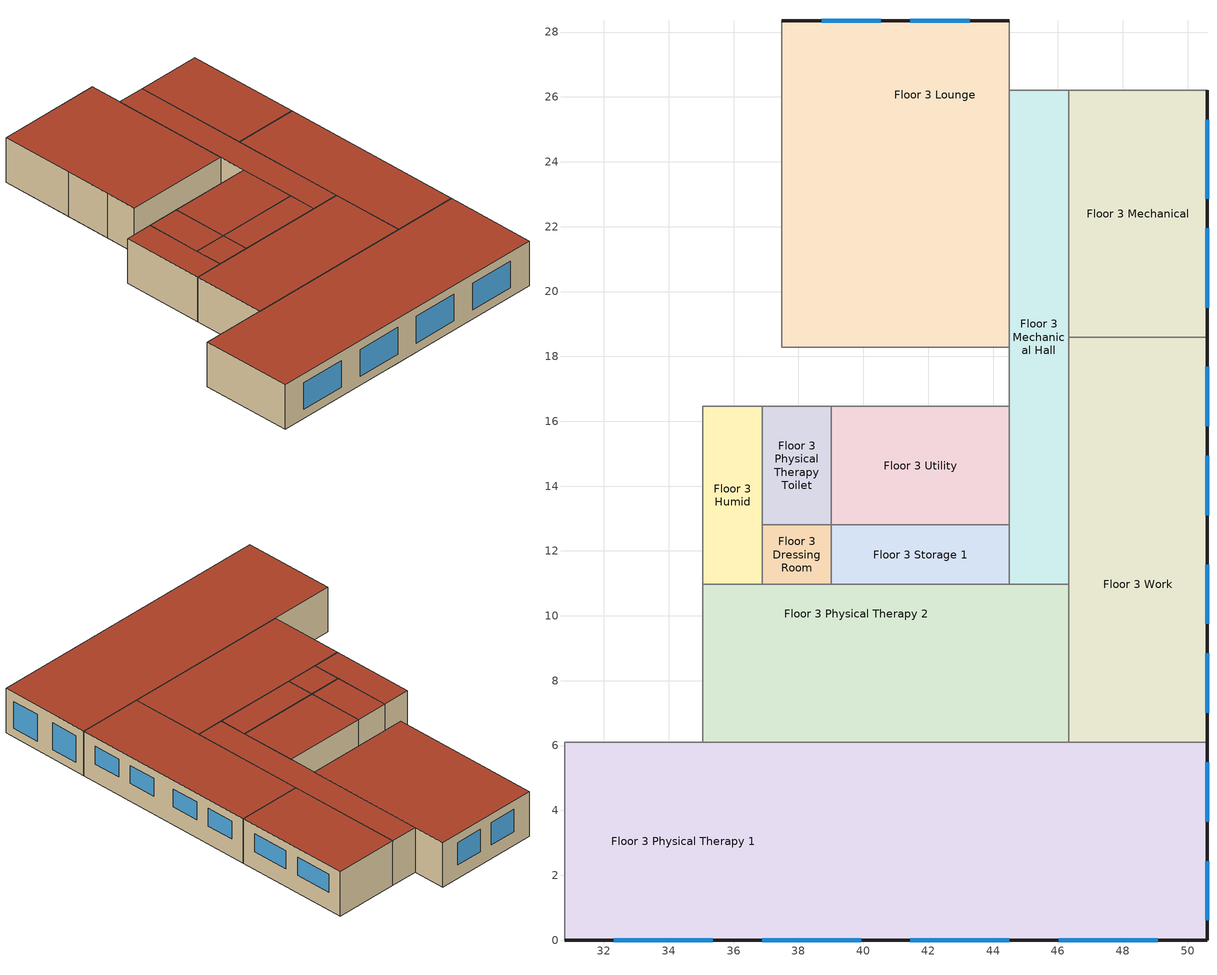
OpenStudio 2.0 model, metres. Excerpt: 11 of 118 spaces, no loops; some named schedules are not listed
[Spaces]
Floor 3 Work
 floor to Floor 2 Utility: 50.6,18.59 50.6,15.85 46.33,15.85 46.33,18.59 z6.1
 floor to Floor 2 Office: 50.6,15.85 50.6,6.1 46.33,6.1 46.33,15.85 z6.1
 wall outside: 50.6,6.1 50.6,18.59 z6.1:9.14
 wall to Floor 3 Physical Therapy 2: 46.33,10.97 46.33,6.1 z6.1:9.14
 wall to Floor 3 Mechanical: 50.6,18.59 46.33,18.59 z6.1:9.14
 wall to Floor 3 Physical Therapy 1: 46.33,6.1 50.6,6.1 z6.1:9.14
 wall to Floor 3 Mechanical Hall: 46.33,18.59 46.33,10.97 z6.1:9.14
 window: 50.6,13.11 50.6,14.94 / 50.6,15.85 50.6,17.68 / 50.6,7.01 50.6,8.84 / 50.6,9.75 50.6,11.58 z7.32:8.53
 roof outside: 50.6,6.1 50.6,18.59 46.33,18.59 46.33,6.1 z9.14
Floor 3 Dressing Room
 floor to Floor 2 X-Ray: 39.01,12.8 39.01,10.97 36.88,10.97 36.88,12.8 z6.1
 wall to Floor 3 Storage 1: 39.01,10.97 39.01,12.8 z6.1:9.14
 wall to Floor 3 Physical Therapy 2: 36.88,10.97 39.01,10.97 z6.1:9.14
 wall to Floor 3 Physical Therapy Toilet: 39.01,12.8 36.88,12.8 z6.1:9.14
 wall to Floor 3 Humid: 36.88,12.8 36.88,10.97 z6.1:9.14
 roof outside: 39.01,10.97 39.01,12.8 36.88,12.8 36.88,10.97 z9.14
Floor 3 Physical Therapy Toilet
 floor to Floor 2 X-Ray: 39.01,16.46 39.01,12.8 36.88,12.8 36.88,16.46 z6.1
 wall to Floor 3 Office Hall: 39.01,16.46 36.88,16.46 z6.1:9.14
 wall to Floor 3 Utility: 39.01,12.8 39.01,16.46 z6.1:9.14
 wall to Floor 3 Humid: 36.88,16.46 36.88,12.8 z6.1:9.14
 roof outside: 39.01,12.8 39.01,16.46 36.88,16.46 36.88,12.8 z9.14
Floor 3 Lounge
 floor to Floor 2 Storage 2: 44.5,23.77 44.5,21.34 39.93,21.34 39.93,23.77 z6.1
 floor to Floor 2 Exam 6: 44.5,28.35 44.5,23.77 39.93,23.77 39.93,28.35 z6.1
 floor to Floor 2 Exam Hall 4: 39.93,28.35 39.93,18.29 38.1,18.29 38.1,28.35 z6.1
 floor to Floor 2 Exam 7: 38.1,28.35 38.1,18.29 37.49,18.29 37.49,28.35 z6.1
 floor to Floor 2 Nurse Station 1: 44.5,21.34 44.5,18.29 39.93,18.29 39.93,21.34 z6.1
 wall outside: 44.5,28.35 37.49,28.35 z6.1:9.14
 wall to Floor 3 Lounge Toilet: 37.49,28.35 37.49,23.47 z6.1:9.14
 wall to NE Stair: 44.5,26.21 44.5,28.35 z6.1:9.14
 wall to Floor 3 Office Hall: 37.49,18.29 44.5,18.29 z6.1:9.14
 wall to Floor 3 Locker: 37.49,23.47 37.49,20.42 z6.1:9.14
 wall to Floor 3 Storage 2: 37.49,20.42 37.49,18.29 z6.1:9.14
 wall to Floor 3 Mechanical Hall: 44.5,18.29 44.5,26.21 z6.1:9.14
 window: 40.54,28.35 38.71,28.35 / 43.28,28.35 41.45,28.35 z7.01:8.53
 roof outside: 44.5,18.29 44.5,28.35 37.49,28.35 37.49,18.29 z9.14
Floor 3 Physical Therapy 2
 floor to Floor 2 Exam Hall 3: 39.93,9.14 39.93,6.1 38.1,6.1 38.1,9.14 z6.1
 floor to Floor 2 Lounge: 44.5,9.14 44.5,6.1 42.06,6.1 42.06,9.14 z6.1
 floor to Floor 2 Dictation: 42.06,9.14 42.06,6.1 39.93,6.1 39.93,9.14 z6.1
 floor to Floor 2 Exam 3: 38.1,9.14 38.1,6.1 35.05,6.1 35.05,9.14 z6.1
 floor to Floor 2 Office Hall: 46.33,10.97 46.33,6.1 44.5,6.1 44.5,10.97 z6.1
 floor to Floor 2 Reception Hall: 44.5,10.97 44.5,9.14 35.05,9.14 35.05,10.97 z6.1
 wall to Floor 3 Physical Therapy 1: 35.05,6.1 46.33,6.1 z6.1:9.14
 wall to Floor 3 Mechanical Hall: 46.33,10.97 44.5,10.97 z6.1:9.14
 wall to Floor 3 Treatment: 35.05,10.97 35.05,6.1 z6.1:9.14
 wall to Floor 3 Storage 1: 44.5,10.97 39.01,10.97 z6.1:9.14
 wall to Floor 3 Humid: 36.88,10.97 35.05,10.97 z6.1:9.14
 roof outside: 46.33,6.1 46.33,10.97 35.05,10.97 35.05,6.1 z9.14
Floor 3 Storage 1
 floor to Floor 2 Scheduling 1: 44.5,12.8 44.5,10.97 39.01,10.97 39.01,12.8 z6.1
 wall to Floor 3 Mechanical Hall: 44.5,10.97 44.5,12.8 z6.1:9.14
 wall to Floor 3 Utility: 44.5,12.8 39.01,12.8 z6.1:9.14
 roof outside: 44.5,10.97 44.5,12.8 39.01,12.8 39.01,10.97 z9.14
Floor 3 Utility
 floor to Floor 2 Scheduling 1: 44.5,16.46 44.5,12.8 39.01,12.8 39.01,16.46 z6.1
 wall to Floor 3 Mechanical Hall: 44.5,12.8 44.5,16.46 z6.1:9.14
 wall to Floor 3 Office Hall: 44.5,16.46 39.01,16.46 z6.1:9.14
 roof outside: 44.5,12.8 44.5,16.46 39.01,16.46 39.01,12.8 z9.14
Floor 3 Physical Therapy 1
 floor to Floor 2 Office Hall: 46.33,6.1 46.33,3.66 44.5,3.66 44.5,6.1 z6.1
 floor to Floor 2 Conference: 50.6,3.66 50.6,0 42.06,0 42.06,3.66 z6.1
 floor to Floor 2 Conference Toilet: 44.5,6.1 44.5,3.66 42.06,3.66 42.06,6.1 z6.1
 floor to Floor 2 Exam Hall 3: 39.93,6.1 39.93,0 38.1,0 38.1,6.1 z6.1
 floor to Floor 2 Exam 3: 38.1,6.1 38.1,0 30.78,0 30.78,6.1 z6.1
 floor to Floor 2 Storage 1: 42.06,6.1 42.06,3.66 39.93,3.66 39.93,6.1 z6.1
 floor to Floor 2 Exam 4: 42.06,3.66 42.06,0 39.93,0 39.93,3.66 z6.1
 floor to Floor 2 Office: 50.6,6.1 50.6,3.66 46.33,3.66 46.33,6.1 z6.1
 wall outside: 30.78,0 50.6,0 50.6,6.1 z6.1:9.14
 wall to Floor 3 Undeveloped 1: 30.78,6.1 30.78,0 z6.1:9.14
 wall to Floor 3 Treatment: 35.05,6.1 30.78,6.1 z6.1:9.14
 window: 32.31,0 35.36,0 / 36.88,0 39.93,0 / 46.02,0 49.07,0 / 41.45,0 44.5,0 / 50.6,3.66 50.6,5.49 / 50.6,0.61 50.6,2.44 z6.71:8.53
 roof outside: 50.6,0 50.6,6.1 30.78,6.1 30.78,0 z9.14
Floor 3 Humid
 floor to Floor 2 X-Ray: 36.88,16.46 36.88,10.97 35.05,10.97 35.05,16.46 z6.1
 wall to Floor 3 Office Hall: 36.88,16.46 35.05,16.46 z6.1:9.14
 wall to Floor 3 Treatment: 35.05,16.46 35.05,10.97 z6.1:9.14
 roof outside: 36.88,10.97 36.88,16.46 35.05,16.46 35.05,10.97 z9.14
Floor 3 Mechanical Hall
 floor to Floor 2 Office Hall: 46.33,26.21 46.33,10.97 44.5,10.97 44.5,26.21 z6.1
 wall to NE Stair: 46.33,26.21 44.5,26.21 z6.1:9.14
 wall to Floor 3 Mechanical: 46.33,18.59 46.33,26.21 z6.1:9.14
 wall to Floor 3 Office Hall: 44.5,18.29 44.5,16.46 z6.1:9.14
 roof outside: 46.33,10.97 46.33,26.21 44.5,26.21 44.5,10.97 z9.14
Floor 3 Mechanical
 floor to Floor 2 Exam 5: 50.6,26.21 50.6,18.59 46.33,18.59 46.33,26.21 z6.1
 wall outside: 50.6,18.59 50.6,26.21 z6.1:9.14
 wall to NE Stair: 50.6,26.21 46.33,26.21 z6.1:9.14
 window: 50.6,22.86 50.6,25.3 / 50.6,19.51 50.6,21.95 z7.32:8.53
 roof outside: 50.6,18.59 50.6,26.21 46.33,26.21 46.33,18.59 z9.14
[Site]
Duluth International Arpt: Latitude {deg}=46.83; Longitude {deg}=-92.22; Time Zone {hr}=-6; Elevation {m}=433; Terrain=City
[Building]
90.1-2010-Outpatient-ASHRAE 169-2006-7A created: 2017-01-30 12:54:55 -0700: North Axis {deg}=0; Default Construction Set=90.1-2010 - Outpatient - ASHRAE 169-2006-7A; Standards Building Type=Outpatient
[Site:GroundTemperature:BuildingSurface]
19.527, 19.502, 19.536, 19.598, 20.002, 21.64, 22.225, 22.375, 21.449, 20.121, 19.802, 19.633
[Site:WaterMainsTemperature]
Calculation Method=Correlation; Annual Average Outdoor Air Temperature {C}=3.95; Maximum Difference In Monthly Average Outdoor Air Temperatures {deltaC}=30.8
[SizingPeriod:DesignDay] Barometric Pressure {Pa}=96230; Sky Clearness=0; Rain Indicator=0; Snow Indicator=0; Day of Month=21; Daylight Saving Time Indicator=0; Humidity Indicating Type=Wetbulb; Dry-Bulb Temperature Range Modifier Type=DefaultMultipliers
Name | Maximum Dry-Bulb Temperature {C} | Daily Dry-Bulb Temperature Range {deltaC} | Humidity Indicating Conditions at Maximum Dry-Bulb | Wind Speed {m/s} | Wind Direction {deg} | Month | Day Type | Solar Model Indicator | ASHRAE Taub | ASHRAE Taud
Duluth International Arpt Ann Htg 99.6% Condns DB | -28.6 | 0 | -28.6 | 4.6 | 310 | 1 | WinterDesignDay | ASHRAEClearSky
Duluth International Arpt Ann Clg .4% Condns DB=>MWB | 29.2 | 10.9 | 21 | 5.2 | 220 | 7 | SummerDesignDay | ASHRAETau | 0.398 | 2.218
[ClimateZones]
Climate Zone Institution Name 1=ASHRAE; Climate Zone Document Name 1=ANSI/ASHRAE Standard 169; Climate Zone Document Year 1=2006; Climate Zone Value 1=7A; Climate Zone Institution Name 2=CEC; Climate Zone Document Name 2=California Climate Zone Descriptions; Climate Zone Document Year 2=1995
[Material:NoMass] Thermal Absorptance=0.9; Solar Absorptance=0.7
Name | Roughness | Thermal Resistance {m2-K/W} | Visible Absorptance
CP02 CARPET PAD | VeryRough | 0.21648 | 0.8
Typical Insulation R-13.06 | Smooth | 2.2993 | 0.7
Typical Carpet Pad | Smooth | 0.21648 | 0.8
Typical Insulation R-13.45 | Smooth | 2.368 | 0.7
Typical Insulation R-19.72 | Smooth | 3.4722 | 0.7
Typical Insulation R-1.15 | Smooth | 0.202509 | 0.7
Typical Insulation R-1.15 1 | Smooth | 0.202527 | 0.7
[Material]
Name | Roughness | Thickness {m} | Conductivity {W/m-K} | Density {kg/m3} | Specific Heat {J/kg-K} | Thermal Absorptance | Solar Absorptance | Visible Absorptance
100mm Normalweight concrete floor | MediumSmooth | 0.1016 | 2.31 | 2322 | 832
G01 13mm gypsum board | Smooth | 0.0127 | 0.16 | 800 | 1090 | 0.9 | 0.7 | 0.5
4 in. Normalweight Concrete Floor | MediumRough | 0.1016 | 2.31 | 2322 | 832 | 0.9 | 0.7 | 0.7
25mm Stucco | Smooth | 0.0254 | 0.72 | 1856 | 840 | 0.9 | 0.7 | 0.7
5/8 in. Gypsum Board | MediumSmooth | 0.0159 | 0.16 | 800 | 1090 | 0.9 | 0.7 | 0.7
Roof Membrane | VeryRough | 0.0095 | 0.16 | 1121.29 | 1460 | 0.9 | 0.77 | 0.7
Metal Roof Surface; F08 Metal surface | Smooth | 0.0008 | 45.28 | 7824 | 500 | 0.9 | 0.7 | 0.7
6 in. Normalweight Concrete Floor | MediumRough | 0.1524 | 2.31 | 2322 | 832 | 0.9 | 0.7 | 0.7
8 in. Concrete Block Basement Wall | MediumRough | 0.2032 | 1.326 | 1842 | 912 | 0.9 | 0.7 | 0.7
G05 25mm wood | MediumSmooth | 0.0254 | 0.15 | 608 | 1630 | 0.9 | 0.5 | 0.5
Std Wood 6inch | MediumSmooth | 0.15 | 0.12 | 540 | 1210 | 0.9 | 0.7 | 0.7
[Construction]
Typical Insulated Exterior Mass Floor R-15.63: Typical Insulation R-13.06, 4 in. Normalweight Concrete Floor, Typical Carpet Pad
Typical Insulated Steel Framed Exterior Wall R-15.63: 25mm Stucco, 5/8 in. Gypsum Board, Typical Insulation R-13.45, 5/8 in. Gypsum Board
Typical IEAD Roof R-20.83: Roof Membrane, Typical Insulation R-19.72, Metal Roof Surface
Typical Interior Floor: 100mm Normalweight concrete floor, CP02 CARPET PAD
Typical Interior Wall: G01 13mm gypsum board, G01 13mm gypsum board
Typical Interior Ceiling: CP02 CARPET PAD, 100mm Normalweight concrete floor
Typical Insulated Carpeted 6in Slab Floor: 6 in. Normalweight Concrete Floor, Typical Carpet Pad
Typical Insulated Basement Mass Wall: 8 in. Concrete Block Basement Wall
U 0.42 SHGC 0.45 Dbl Ref-D Clr 6mm/13mm Arg: REF D CLEAR 6MM, ARGON 13MM, CLEAR 6MM
Typical Insulated Metal Door R-2.0: F08 Metal surface, Typical Insulation R-1.15
Typical Overhead Door R-2.0: Typical Insulation R-1.15 1
U 1.17 SHGC 0.68 Simple Glazing Skylight: U 1.17 SHGC 0.68 Simple Glazing
Typical Interior Window: Clear 3mm
Typical Interior Door; Typical Interior Partition: G05 25mm wood
InteriorFurnishings: Std Wood 6inch
[DefaultConstructionSet]
90.1-2010 - Outpatient - ASHRAE 169-2006-7A: Default Exterior Surface Constructions=Default Surface Constructions 1; Default Interior Surface Constructions=Default Surface Constructions 2; Default Ground Contact Surface Constructions=Default Surface Constructions 3; Default Exterior SubSurface Constructions=Default Sub Surface Constructions 1; Default Interior SubSurface Constructions=Default Sub Surface Constructions 2; Interior Partition Construction=Typical Interior Partition
[DefaultSurfaceConstructions]
Name | Floor Construction | Wall Construction | Roof Ceiling Construction
Default Surface Constructions 1 | Typical Insulated Exterior Mass Floor R-15.63 | Typical Insulated Steel Framed Exterior Wall R-15.63 | Typical IEAD Roof R-20.83
Default Surface Constructions 2 | Typical Interior Floor | Typical Interior Wall | Typical Interior Ceiling
Default Surface Constructions 3 | Typical Insulated Carpeted 6in Slab Floor | Typical Insulated Basement Mass Wall
[DefaultSubSurfaceConstructions]
Name | Fixed Window Construction | Operable Window Construction | Door Construction | Overhead Door Construction | Skylight Construction | Tubular Daylight Dome Construction | Tubular Daylight Diffuser Construction
Default Sub Surface Constructions 1 | U 0.42 SHGC 0.45 Dbl Ref-D Clr 6mm/13mm Arg | U 0.42 SHGC 0.45 Dbl Ref-D Clr 6mm/13mm Arg | Typical Insulated Metal Door R-2.0 | Typical Overhead Door R-2.0 | U 1.17 SHGC 0.68 Simple Glazing Skylight | Typical Interior Window | Typical Interior Window
Default Sub Surface Constructions 2 | Typical Interior Window | Typical Interior Window | Typical Interior Door
[WindowMaterial:Glazing] Optical Data Type=SpectralAverage; Infrared Transmittance at Normal Incidence=0; Front Side Infrared Hemispherical Emissivity=0.84; Conductivity {W/m-K}=0.9; Dirt Correction Factor for Solar and Visible Transmittance=1; Solar Diffusing=No
Name | Thickness {m} | Solar Transmittance at Normal Incidence | Front Side Solar Reflectance at Normal Incidence | Back Side Solar Reflectance at Normal Incidence | Visible Transmittance at Normal Incidence | Front Side Visible Reflectance at Normal Incidence | Back Side Visible Reflectance at Normal Incidence | Back Side Infrared Hemispherical Emissivity
REF D CLEAR 6MM | 0.006 | 0.429 | 0.308 | 0.379 | 0.334 | 0.453 | 0.505 | 0.82
CLEAR 6MM | 0.006 | 0.775 | 0.071 | 0.071 | 0.881 | 0.08 | 0.08 | 0.84
Clear 3mm | 0.003 | 0.837 | 0.075 | 0.075 | 0.898 | 0.081 | 0.081 | 0.84
[WindowMaterial:Gas]
ARGON 13MM: Gas Type=Argon; Thickness {m}=0.0127
[WindowMaterial:SimpleGlazingSystem]
U 1.17 SHGC 0.68 Simple Glazing: U-Factor {W/m2-K}=6.64357; Solar Heat Gain Coefficient=0.68; Visible Transmittance=0.55
[Space] Building Story=Building Story 3; Part of Total Floor Area=Yes
Name | Space Type | Thermal Zone
Floor 3 Work | Outpatient Office | Floor 3 Work ZN
Floor 3 Dressing Room | Outpatient DressingRoom | Floor 3 Dressing Room ZN
Floor 3 Physical Therapy Toilet | Outpatient Toilet | Floor 3 Physical Therapy Toilet ZN
Floor 3 Lounge | Outpatient Lounge | Floor 3 Lounge ZN
Floor 3 Physical Therapy 2 | Outpatient PhysicalTherapy | Floor 3 Physical Therapy 2 ZN
Floor 3 Mechanical | Outpatient Elec/MechRoom | Floor 3 Mechanical ZN
Floor 3 Storage 1 | Outpatient Janitor | Floor 3 Storage 1 ZN
Floor 3 Utility | Outpatient Janitor | Floor 3 Utility ZN
Floor 3 Physical Therapy 1 | Outpatient PhysicalTherapy | Floor 3 Physical Therapy 1 ZN
Floor 3 Humid | Outpatient Office | Floor 3 Humid ZN
Floor 3 Mechanical Hall | Outpatient Hall | Floor 3 Mechanical Hall ZN
[SpaceType] Standards Building Type=Outpatient
Name | Default Schedule Set | Design Specification Outdoor Air Object | Standards Space Type
Outpatient DressingRoom | Outpatient DressingRoom Schedule Set | Outpatient DressingRoom Ventilation | DressingRoom
Outpatient Elec/MechRoom | Outpatient Elec/MechRoom Schedule Set | Outpatient Elec/MechRoom Ventilation | Elec/MechRoom
Outpatient Hall | Outpatient Hall Schedule Set | Outpatient Hall Ventilation | Hall
Outpatient Janitor | Outpatient Janitor Schedule Set | Outpatient Janitor Ventilation | Janitor
Outpatient Lounge | Outpatient Lounge Schedule Set | Outpatient Lounge Ventilation | Lounge
Outpatient Office | Outpatient Office Schedule Set | Outpatient Office Ventilation | Office
Outpatient PhysicalTherapy | Outpatient PhysicalTherapy Schedule Set | Outpatient PhysicalTherapy Ventilation | PhysicalTherapy
Outpatient Toilet | Outpatient Toilet Schedule Set | Outpatient Toilet Ventilation | Toilet
[People:Definition] Number of People Calculation Method=People/Area; Fraction Radiant=0.3
Name | People per Space Floor Area {person/m2}
Outpatient DressingRoom People Definition; Outpatient Office People Definition | 0.0538196
Outpatient Lounge People Definition | 0.161566
Outpatient PhysicalTherapy People Definition | 0.215493
[People] Work Efficiency Schedule=Work Efficiency Schedule; Clothing Insulation Schedule=Clothing Schedule; Air Velocity Schedule=Air Velocity Schedule
Name | People Definition | Space or SpaceType
Outpatient DressingRoom People | Outpatient DressingRoom People Definition | Outpatient DressingRoom
Outpatient Lounge People | Outpatient Lounge People Definition | Outpatient Lounge
Outpatient Office People | Outpatient Office People Definition | Outpatient Office
Outpatient PhysicalTherapy People | Outpatient PhysicalTherapy People Definition | Outpatient PhysicalTherapy
[Lights:Definition] Design Level Calculation Method=Watts/Area; Fraction Radiant=0.7; Fraction Visible=0.2
Name | Watts per Space Floor Area {W/m2}
Outpatient DressingRoom Lights Definition; Outpatient Office Lights Definition | 11.9479
Outpatient Elec/MechRoom Lights Definition | 17.8681
Outpatient Lounge Lights Definition | 11.5174
Outpatient PhysicalTherapy Lights Definition | 9.79516
[Lights]
Name | Lights Definition | Space or SpaceType
Outpatient DressingRoom Lights | Outpatient DressingRoom Lights Definition | Outpatient DressingRoom
Outpatient Elec/MechRoom Lights | Outpatient Elec/MechRoom Lights Definition | Outpatient Elec/MechRoom
Outpatient Hall Lights | Outpatient Hall Lights Definition | Outpatient Hall
Outpatient Janitor Lights | Outpatient Janitor Lights Definition | Outpatient Janitor
Outpatient Lounge Lights | Outpatient Lounge Lights Definition | Outpatient Lounge
Outpatient Office Lights | Outpatient Office Lights Definition | Outpatient Office
Outpatient PhysicalTherapy Lights | Outpatient PhysicalTherapy Lights Definition | Outpatient PhysicalTherapy
Outpatient Toilet Lights | Outpatient Toilet Lights Definition | Outpatient Toilet
[ElectricEquipment:Definition] Design Level Calculation Method=Watts/Area; Fraction Radiant=0.5
Name | Watts per Space Floor Area {W/m2}
Outpatient DressingRoom Elec Equip Definition | 11.8403
Outpatient Elec/MechRoom Elec Equip Definition | 53.8196
Outpatient Lounge Elec Equip Definition | 32.2917
Outpatient PhysicalTherapy Elec Equip Definition | 16.1459
[ElectricEquipment]
Name | Electric Equipment Definition | Space or SpaceType
Outpatient DressingRoom Elec Equip | Outpatient DressingRoom Elec Equip Definition | Outpatient DressingRoom
Outpatient Elec/MechRoom Elec Equip | Outpatient Elec/MechRoom Elec Equip Definition | Outpatient Elec/MechRoom
Outpatient Hall Elec Equip | Outpatient Hall Elec Equip Definition | Outpatient Hall
Outpatient Janitor Elec Equip | Outpatient Janitor Elec Equip Definition | Outpatient Janitor
Outpatient Lounge Elec Equip | Outpatient Lounge Elec Equip Definition | Outpatient Lounge
Outpatient Office Elec Equip | Outpatient Office Elec Equip Definition | Outpatient Office
Outpatient PhysicalTherapy Elec Equip | Outpatient PhysicalTherapy Elec Equip Definition | Outpatient PhysicalTherapy
Outpatient Toilet Elec Equip | Outpatient Toilet Elec Equip Definition | Outpatient Toilet
[DesignSpecification:OutdoorAir]
Name | Outdoor Air Method | Outdoor Air Flow per Person {m3/s-person} | Outdoor Air Flow per Floor Area {m3/s-m2} | Outdoor Air Flow Air Changes per Hour {1/hr}
Outpatient DressingRoom Ventilation; Outpatient Lounge Ventilation; Outpatient Office Ventilation | Sum | 0.00235974 | 0.0003048
Outpatient Elec/MechRoom Ventilation; Outpatient Toilet Ventilation |  | 0 | 0 | 0
Outpatient Hall Ventilation | Sum |  | 0.0003048
Outpatient Janitor Ventilation | Sum |  | 0.0006096
Outpatient PhysicalTherapy Ventilation | Sum | 0.00707921
[DefaultScheduleSet] Number of People Schedule=OutPatientHealthCare BLDG_OCC_SCH; People Activity Level Schedule=OutPatientHealthCare ACTIVITY_SCH; Electric Equipment Schedule=OutPatientHealthCare BLDG_EQUIP_SCH_BASE; Infiltration Schedule=OutPatientHealthCare INFIL_SCH
Name | Lighting Schedule
Outpatient DressingRoom Schedule Set; Outpatient Lounge Schedule Set; Outpatient Toilet Schedule Set | OutPatientHealthCare BLDG_LIGHT_SCH
Outpatient Elec/MechRoom Schedule Set | OutPatientHealthCare BLDG_LIGHT_STORAGE_SCH
Outpatient Hall Schedule Set | OutPatientHealthCare BLDG_LIGHT_CORRIDOR_SCH
Outpatient Janitor Schedule Set | OutPatientHealthCare BLDG_LIGHT_STORAGE_SCH_20102013
Outpatient Office Schedule Set | OutPatientHealthCare BLDG_LIGHT_OFFICE_SCH_20102013
Outpatient PhysicalTherapy Schedule Set | OutPatientHealthCare BLDG_LIGHT_EXAM_SCH
[ThermostatSetpoint:DualSetpoint] Heating Setpoint Temperature Schedule=OutPatientHealthCare HTGSETP_SCH_YES_OPTIMUM; Cooling Setpoint Temperature Schedule=OutPatientHealthCare CLGSETP_SCH_NO_SETBACK
Outpatient PhysicalTherapy Thermostat 1; Outpatient PhysicalTherapy Thermostat 2; Outpatient Hall Thermostat 9; Outpatient Lounge Thermostat 2; Outpatient Office Thermostat 5; Outpatient Janitor Thermostat 7; Outpatient Toilet Thermostat 7; Outpatient Office Thermostat 7; Outpatient Janitor Thermostat 14; Outpatient Elec/MechRoom Thermostat 2; Outpatient DressingRoom Thermostat 2
[SpaceInfiltration:DesignFlowRate] Schedule=OutPatientHealthCare INFIL_SCH; Design Flow Rate Calculation Method=Flow/ExteriorArea; Constant Term Coefficient=0; Temperature Term Coefficient=0; Velocity Term Coefficient=0.224; Velocity Squared Term Coefficient=0
Name | Space or SpaceType | Flow per Exterior Surface Area {m3/s-m2}
Floor 3 Lounge Infiltration | Floor 3 Lounge | 0.000132459
Floor 3 Mechanical Infiltration | Floor 3 Mechanical | 0.000237322
Floor 3 Physical Therapy 1 Infiltration | Floor 3 Physical Therapy 1 | 0.00022518
Floor 3 Work Infiltration | Floor 3 Work | 0.000237322
[InternalMass:Definition]
Internal Mass Definition 1: Construction=InteriorFurnishings; Design Level Calculation Method=SurfaceArea/Area; Surface Area per Space Floor Area=2
[InternalMass] Internal Mass Definition=Internal Mass Definition 1
Name | Space or SpaceType
Floor 3 Dressing Room Mass | Floor 3 Dressing Room
Floor 3 Humid Mass | Floor 3 Humid
Floor 3 Lounge Mass | Floor 3 Lounge
Floor 3 Mechanical Mass | Floor 3 Mechanical
Floor 3 Mechanical Hall Mass | Floor 3 Mechanical Hall
Floor 3 Physical Therapy 1 Mass | Floor 3 Physical Therapy 1
Floor 3 Physical Therapy 2 Mass | Floor 3 Physical Therapy 2
Floor 3 Physical Therapy Toilet Mass; Floor 3 Physical Therapy Toilet Mass 1 | Floor 3 Physical Therapy Toilet
Floor 3 Storage 1 Mass | Floor 3 Storage 1
Floor 3 Utility Mass | Floor 3 Utility
Floor 3 Work Mass | Floor 3 Work
[ThermalZone] Use Ideal Air Loads=No
Floor 3 Physical Therapy 1 ZN: Primary Daylighting Control=Floor 3 Physical Therapy 1 Daylt Sensor 1; Fraction of Zone Controlled by Primary Daylighting Control=0.138462; Secondary Daylighting Control=Floor 3 Physical Therapy 1 Daylt Sensor 2; Fraction of Zone Controlled by Secondary Daylighting Control=0.138462; Thermostat=Outpatient PhysicalTherapy Thermostat 1
Floor 3 Physical Therapy 2 ZN: Thermostat=Outpatient PhysicalTherapy Thermostat 2
Floor 3 Mechanical Hall ZN: Thermostat=Outpatient Hall Thermostat 9
Floor 3 Lounge ZN: Thermostat=Outpatient Lounge Thermostat 2
Floor 3 Humid ZN: Thermostat=Outpatient Office Thermostat 5
Floor 3 Utility ZN: Thermostat=Outpatient Janitor Thermostat 7
Floor 3 Physical Therapy Toilet ZN: Thermostat=Outpatient Toilet Thermostat 7
Floor 3 Work ZN: Thermostat=Outpatient Office Thermostat 7
Floor 3 Storage 1 ZN: Thermostat=Outpatient Janitor Thermostat 14
Floor 3 Mechanical ZN: Thermostat=Outpatient Elec/MechRoom Thermostat 2
Floor 3 Dressing Room ZN: Thermostat=Outpatient DressingRoom Thermostat 2
[Exterior:Lights:Definition]
Name | Design Level {W}
Occ Sensing Exterior Lights Def | 8235.95
NonDimming Exterior Lights Def | 139.05
[Exterior:Lights] Control Option=AstronomicalClock
Name | Exterior Lights Definition | Schedule
Occ Sensing Exterior Lights Def | Occ Sensing Exterior Lights Def | OutPatientHealthCare Exterior_lighting_schedule_b
NonDimming Exterior Lights Def | NonDimming Exterior Lights Def | OutPatientHealthCare Exterior_lighting_schedule_a
[BuildingStory]
Building Story 3: Nominal Z Coordinate {m}=6.096
[Daylighting:Control] Space=Floor 3 Physical Therapy 1; Position Y-Coordinate {m}=2.4384; Position Z-Coordinate {m}=0.9144; Illuminance Setpoint {lux}=300; Lighting Control Type=Stepped; Number of Stepped Control Steps=3
Name | Position X-Coordinate {m}
Floor 3 Physical Therapy 1 Daylt Sensor 1 | -12.192
Floor 3 Physical Therapy 1 Daylt Sensor 2 | -16.764
